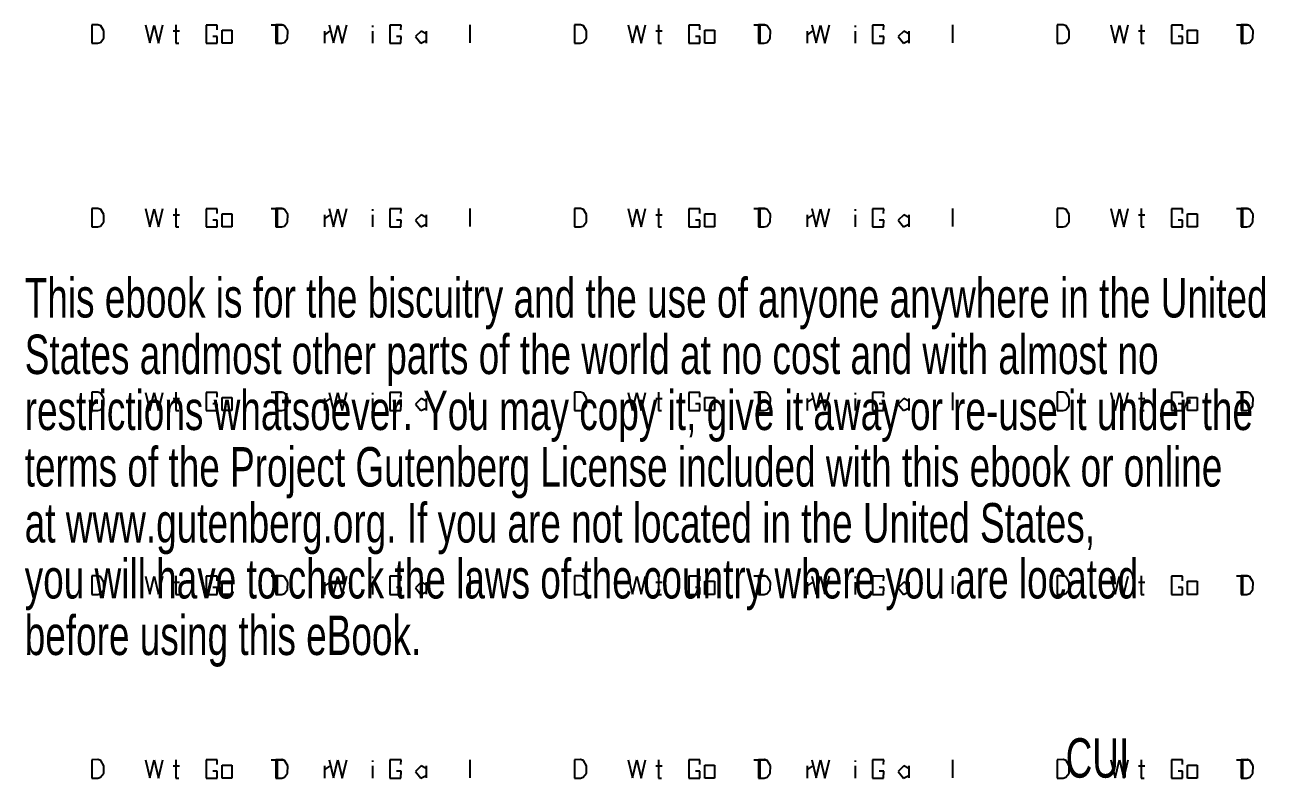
# Model space of a CAD drawing. Header units: millimetres. Extents: x 25 to 194, y 9 to 271.
# Drawn here: x 25.4 to 113.6, y 9.3 to 62.9 of the extents above; entities that cross this region are included whole.
import ezdxf

# ---------------------------------------------------------------- set-up
doc = ezdxf.new("R2010")
doc.units = ezdxf.units.MM
doc.layers.add('Z_entity', color=7, linetype='Continuous')
doc.layers.add('Z_text', color=7, linetype='Continuous')
doc.styles.get("Standard").update_dxf_attribs({"font": 'txt', "height": 1})

msp = doc.modelspace()

# ---------------------------------------------------------------- linework, layer by layer
at = {"color": 28, "true_color": 0x0a0a0a}
for p, q in [((64.518, 62.932), (64.514, 61.625)), ((64.946, 62.937), (64.518, 62.932)), ((65.141, 62.865), (64.946, 62.937)), ((65.37, 62.501), (65.141, 62.865)), ((68.32, 62.925), (68.63, 61.642)), ((68.63, 61.642), (68.94, 62.918)), ((68.94, 62.918), (69.25, 61.627)), ((69.25, 61.627), (69.56, 62.925)), ((70.49, 62.932), (70.49, 61.625)), ((73.425, 62.913), (72.636, 62.913)), ((72.636, 62.913), (72.636, 61.625)), ((73.417, 62.582), (73.425, 62.913)), ((77.591, 62.932), (77.587, 61.625)), ((78.019, 62.937), (77.591, 62.932)), ((78.214, 62.865), (78.019, 62.937)), ((78.443, 62.501), (78.214, 62.865)), ((81.393, 62.925), (81.703, 61.642)), ((81.703, 61.642), (82.013, 62.918)), ((82.013, 62.918), (82.323, 61.627)), ((82.323, 61.627), (82.633, 62.925)), ((86.498, 62.913), (85.709, 62.913)), ((85.709, 62.913), (85.709, 61.625)), ((86.49, 62.582), (86.498, 62.913)), ((65.136, 61.678), (65.362, 61.98)), ((65.362, 61.98), (65.37, 62.501)), ((70.3, 62.495), (70.742, 62.495)), ((73.425, 62.115), (73.112, 62.115)), ((73.417, 61.625), (73.425, 62.115)), ((73.788, 62.553), (74.461, 62.553)), ((73.788, 61.625), (73.788, 62.553)), ((74.461, 62.553), (74.461, 61.625)), ((78.209, 61.678), (78.434, 61.98)), ((78.434, 61.98), (78.443, 62.501)), ((86.498, 62.115), (86.184, 62.115)), ((86.49, 61.625), (86.498, 62.115)), ((64.514, 61.625), (64.937, 61.625)), ((64.937, 61.625), (65.136, 61.678)), ((70.49, 61.625), (70.696, 61.625)), ((72.636, 61.625), (73.417, 61.625)), ((74.461, 61.625), (73.788, 61.625)), ((77.587, 61.625), (78.009, 61.625)), ((78.009, 61.625), (78.209, 61.678)), ((85.709, 61.625), (86.49, 61.625)), ((30.197, 49.859), (30.192, 48.552)), ((30.624, 49.864), (30.197, 49.859)), ((30.819, 49.792), (30.624, 49.864)), ((31.048, 49.428), (30.819, 49.792)), ((31.04, 48.907), (31.048, 49.428)), ((33.999, 49.852), (34.309, 48.569)), ((34.309, 48.569), (34.619, 49.845)), ((34.619, 49.845), (34.928, 48.554)), ((34.928, 48.554), (35.238, 49.852)), ((35.979, 49.422), (36.421, 49.422)), ((36.169, 49.859), (36.169, 48.552)), ((39.104, 49.84), (38.315, 49.84)), ((38.315, 49.84), (38.315, 48.552)), ((39.095, 49.509), (39.104, 49.84)), ((39.466, 49.48), (40.14, 49.48)), ((39.466, 48.552), (39.466, 49.48)), ((40.14, 49.48), (40.14, 48.552)), ((43.27, 49.859), (43.265, 48.552)), ((43.697, 49.864), (43.27, 49.859)), ((43.892, 49.792), (43.697, 49.864)), ((44.121, 49.428), (43.892, 49.792)), ((44.113, 48.907), (44.121, 49.428)), ((47.072, 49.852), (47.382, 48.569)), ((47.382, 48.569), (47.691, 49.845)), ((47.691, 49.845), (48.001, 48.554)), ((48.001, 48.554), (48.311, 49.852)), ((52.177, 49.84), (51.388, 49.84)), ((51.388, 49.84), (51.388, 48.552)), ((52.168, 49.509), (52.177, 49.84)), ((30.192, 48.552), (30.615, 48.552)), ((30.615, 48.552), (30.815, 48.605)), ((30.815, 48.605), (31.04, 48.907)), ((36.169, 48.552), (36.374, 48.552)), ((38.315, 48.552), (39.095, 48.552)), ((39.104, 49.042), (38.79, 49.042)), ((39.095, 48.552), (39.104, 49.042)), ((40.14, 48.552), (39.466, 48.552)), ((43.265, 48.552), (43.688, 48.552)), ((43.688, 48.552), (43.888, 48.605)), ((43.888, 48.605), (44.113, 48.907)), ((51.388, 48.552), (52.168, 48.552)), ((52.177, 49.042), (51.863, 49.042)), ((52.168, 48.552), (52.177, 49.042)), ((98.84, 36.786), (98.835, 35.479)), ((99.268, 36.791), (98.84, 36.786)), ((99.462, 36.72), (99.268, 36.791)), ((99.691, 36.355), (99.462, 36.72)), ((99.683, 35.834), (99.691, 36.355)), ((102.642, 36.779), (102.952, 35.496)), ((102.952, 35.496), (103.262, 36.772)), ((103.262, 36.772), (103.571, 35.481)), ((103.571, 35.481), (103.881, 36.779)), ((104.622, 36.349), (105.064, 36.349)), ((104.812, 36.786), (104.812, 35.479)), ((107.747, 36.767), (106.958, 36.767)), ((106.958, 36.767), (106.958, 35.479)), ((107.738, 36.436), (107.747, 36.767)), ((108.11, 36.407), (108.783, 36.407)), ((108.11, 35.479), (108.11, 36.407)), ((108.783, 36.407), (108.783, 35.479)), ((111.913, 36.786), (111.908, 35.479)), ((112.341, 36.791), (111.913, 36.786)), ((112.535, 36.72), (112.341, 36.791)), ((112.764, 36.355), (112.535, 36.72)), ((112.756, 35.834), (112.764, 36.355)), ((98.835, 35.479), (99.258, 35.479)), ((99.258, 35.479), (99.458, 35.532)), ((99.458, 35.532), (99.683, 35.834)), ((104.812, 35.479), (105.017, 35.479)), ((106.958, 35.479), (107.738, 35.479)), ((107.747, 35.969), (107.433, 35.969)), ((107.738, 35.479), (107.747, 35.969)), ((108.783, 35.479), (108.11, 35.479)), ((111.908, 35.479), (112.331, 35.479)), ((112.331, 35.479), (112.531, 35.532)), ((112.531, 35.532), (112.756, 35.834)), ((64.518, 23.713), (64.514, 22.406)), ((64.946, 23.718), (64.518, 23.713)), ((65.141, 23.647), (64.946, 23.718)), ((65.37, 23.282), (65.141, 23.647)), ((65.362, 22.761), (65.37, 23.282)), ((68.32, 23.706), (68.63, 22.423)), ((68.63, 22.423), (68.94, 23.699)), ((68.94, 23.699), (69.25, 22.408)), ((69.25, 22.408), (69.56, 23.706)), ((70.3, 23.276), (70.742, 23.276)), ((70.49, 23.713), (70.49, 22.406)), ((73.425, 23.694), (72.636, 23.694)), ((72.636, 23.694), (72.636, 22.406)), ((73.417, 23.363), (73.425, 23.694)), ((73.788, 23.334), (74.461, 23.334)), ((73.788, 22.406), (73.788, 23.334)), ((74.461, 23.334), (74.461, 22.406)), ((77.591, 23.713), (77.587, 22.406)), ((78.019, 23.718), (77.591, 23.713)), ((78.214, 23.647), (78.019, 23.718)), ((78.443, 23.282), (78.214, 23.647)), ((78.434, 22.761), (78.443, 23.282)), ((81.393, 23.706), (81.703, 22.423)), ((81.703, 22.423), (82.013, 23.699)), ((82.013, 23.699), (82.323, 22.408)), ((82.323, 22.408), (82.633, 23.706)), ((86.498, 23.694), (85.709, 23.694)), ((85.709, 23.694), (85.709, 22.406)), ((86.49, 23.363), (86.498, 23.694)), ((64.514, 22.406), (64.937, 22.406)), ((64.937, 22.406), (65.136, 22.459)), ((65.136, 22.459), (65.362, 22.761)), ((70.49, 22.406), (70.696, 22.406)), ((72.636, 22.406), (73.417, 22.406)), ((73.425, 22.896), (73.112, 22.896)), ((73.417, 22.406), (73.425, 22.896)), ((74.461, 22.406), (73.788, 22.406)), ((77.587, 22.406), (78.009, 22.406)), ((78.009, 22.406), (78.209, 22.459)), ((78.209, 22.459), (78.434, 22.761)), ((85.709, 22.406), (86.49, 22.406)), ((86.498, 22.896), (86.184, 22.896)), ((86.49, 22.406), (86.498, 22.896)), ((30.197, 10.64), (30.192, 9.333)), ((30.624, 10.645), (30.197, 10.64)), ((30.819, 10.574), (30.624, 10.645)), ((33.999, 10.633), (34.309, 9.35)), ((34.309, 9.35), (34.619, 10.626)), ((34.619, 10.626), (34.928, 9.335)), ((34.928, 9.335), (35.238, 10.633)), ((36.169, 10.64), (36.169, 9.333)), ((39.104, 10.621), (38.315, 10.621)), ((38.315, 10.621), (38.315, 9.333)), ((39.095, 10.29), (39.104, 10.621)), ((43.27, 10.64), (43.265, 9.333)), ((43.697, 10.645), (43.27, 10.64)), ((43.892, 10.574), (43.697, 10.645)), ((47.072, 10.633), (47.382, 9.35)), ((47.382, 9.35), (47.691, 10.626)), ((47.691, 10.626), (48.001, 9.335)), ((48.001, 9.335), (48.311, 10.633)), ((52.177, 10.621), (51.388, 10.621)), ((51.388, 10.621), (51.388, 9.333)), ((52.168, 10.29), (52.177, 10.621)), ((31.048, 10.209), (30.819, 10.574)), ((31.04, 9.688), (31.048, 10.209)), ((35.979, 10.203), (36.421, 10.203)), ((39.104, 9.823), (38.79, 9.823)), ((39.095, 9.333), (39.104, 9.823)), ((39.466, 10.261), (40.14, 10.261)), ((39.466, 9.333), (39.466, 10.261)), ((40.14, 10.261), (40.14, 9.333)), ((44.121, 10.209), (43.892, 10.574)), ((44.113, 9.688), (44.121, 10.209)), ((52.177, 9.823), (51.863, 9.823)), ((52.168, 9.333), (52.177, 9.823)), ((30.192, 9.333), (30.615, 9.333)), ((30.615, 9.333), (30.815, 9.386)), ((30.815, 9.386), (31.04, 9.688)), ((36.169, 9.333), (36.374, 9.333)), ((38.315, 9.333), (39.095, 9.333)), ((40.14, 9.333), (39.466, 9.333)), ((43.265, 9.333), (43.688, 9.333)), ((43.688, 9.333), (43.888, 9.386)), ((43.888, 9.386), (44.113, 9.688)), ((51.388, 9.333), (52.168, 9.333))]:
    msp.add_line(p, q, dxfattribs=at)
at = {"color": 28, "true_color": 0x0d0d0d}
for p, q in [((111.586, 62.932), (112.451, 62.932)), ((112.016, 62.932), (112.016, 61.625)), ((77.265, 49.859), (78.129, 49.859)), ((77.694, 49.859), (77.694, 48.552)), ((81.053, 49.415), (81.053, 48.552)), ((81.063, 49.125), (81.43, 49.4)), ((84.479, 49.419), (84.479, 48.552)), ((84.484, 49.695), (84.484, 49.811)), ((87.92, 49.415), (87.528, 49.023)), ((88.282, 49.231), (87.92, 49.415)), ((88.277, 49.419), (88.277, 48.56)), ((91.394, 49.854), (91.389, 48.578)), ((87.528, 49.023), (87.91, 48.552)), ((87.91, 48.552), (88.282, 48.738)), ((42.943, 36.786), (43.808, 36.786)), ((43.373, 36.786), (43.373, 35.479)), ((46.731, 36.342), (46.731, 35.479)), ((46.741, 36.052), (47.108, 36.327)), ((50.157, 36.346), (50.157, 35.479)), ((50.162, 36.622), (50.162, 36.738)), ((53.598, 36.342), (53.207, 35.95)), ((53.96, 36.158), (53.598, 36.342)), ((53.955, 36.346), (53.955, 35.487)), ((57.072, 36.781), (57.067, 35.505)), ((53.207, 35.95), (53.588, 35.479)), ((53.588, 35.479), (53.96, 35.665)), ((111.586, 23.713), (112.451, 23.713)), ((112.016, 23.713), (112.016, 22.406)), ((77.265, 10.64), (78.129, 10.64)), ((77.694, 10.64), (77.694, 9.333)), ((84.484, 10.476), (84.484, 10.592)), ((91.394, 10.635), (91.389, 9.359)), ((81.053, 10.196), (81.053, 9.333)), ((81.063, 9.906), (81.43, 10.181)), ((84.479, 10.201), (84.479, 9.333)), ((87.92, 10.196), (87.528, 9.804)), ((87.528, 9.804), (87.91, 9.333)), ((88.282, 10.012), (87.92, 10.196)), ((88.277, 10.201), (88.277, 9.341)), ((87.91, 9.333), (88.282, 9.519))]:
    msp.add_line(p, q, dxfattribs=at)
at = {"layer": 'Z_entity', "color": 28, "true_color": 0x0e0e0e}
for p, q in [((30.197, 62.932), (30.192, 61.625)), ((30.624, 62.937), (30.197, 62.932)), ((30.819, 62.865), (30.624, 62.937)), ((31.048, 62.501), (30.819, 62.865)), ((33.999, 62.925), (34.309, 61.642)), ((34.309, 61.642), (34.619, 62.918)), ((34.619, 62.918), (34.928, 61.627)), ((34.928, 61.627), (35.238, 62.925)), ((36.169, 62.932), (36.169, 61.625)), ((39.104, 62.913), (38.315, 62.913)), ((38.315, 62.913), (38.315, 61.625)), ((39.095, 62.582), (39.104, 62.913)), ((43.27, 62.932), (43.265, 61.625)), ((43.697, 62.937), (43.27, 62.932)), ((43.892, 62.865), (43.697, 62.937)), ((44.121, 62.501), (43.892, 62.865)), ((47.072, 62.925), (47.382, 61.642)), ((47.382, 61.642), (47.691, 62.918)), ((47.691, 62.918), (48.001, 61.627)), ((48.001, 61.627), (48.311, 62.925)), ((52.177, 62.913), (51.388, 62.913)), ((51.388, 62.913), (51.388, 61.625)), ((52.168, 62.582), (52.177, 62.913)), ((30.815, 61.678), (31.04, 61.98)), ((31.04, 61.98), (31.048, 62.501)), ((35.979, 62.495), (36.421, 62.495)), ((39.104, 62.115), (38.79, 62.115)), ((39.095, 61.625), (39.104, 62.115)), ((39.466, 62.553), (40.14, 62.553)), ((39.466, 61.625), (39.466, 62.553)), ((40.14, 62.553), (40.14, 61.625)), ((43.888, 61.678), (44.113, 61.98)), ((44.113, 61.98), (44.121, 62.501)), ((52.177, 62.115), (51.863, 62.115)), ((52.168, 61.625), (52.177, 62.115)), ((30.192, 61.625), (30.615, 61.625)), ((30.615, 61.625), (30.815, 61.678)), ((36.169, 61.625), (36.374, 61.625)), ((38.315, 61.625), (39.095, 61.625)), ((40.14, 61.625), (39.466, 61.625)), ((43.265, 61.625), (43.688, 61.625)), ((43.688, 61.625), (43.888, 61.678)), ((51.388, 61.625), (52.168, 61.625)), ((98.84, 49.859), (98.835, 48.552)), ((99.268, 49.864), (98.84, 49.859)), ((99.462, 49.792), (99.268, 49.864)), ((99.691, 49.428), (99.462, 49.792)), ((99.683, 48.907), (99.691, 49.428)), ((102.642, 49.852), (102.952, 48.569)), ((102.952, 48.569), (103.262, 49.845)), ((103.262, 49.845), (103.571, 48.554)), ((103.571, 48.554), (103.881, 49.852)), ((104.622, 49.422), (105.064, 49.422)), ((104.812, 49.859), (104.812, 48.552)), ((107.747, 49.84), (106.958, 49.84)), ((106.958, 49.84), (106.958, 48.552)), ((107.738, 49.509), (107.747, 49.84)), ((108.11, 49.48), (108.783, 49.48)), ((108.11, 48.552), (108.11, 49.48)), ((108.783, 49.48), (108.783, 48.552)), ((111.913, 49.859), (111.908, 48.552)), ((112.341, 49.864), (111.913, 49.859)), ((112.535, 49.792), (112.341, 49.864)), ((112.764, 49.428), (112.535, 49.792)), ((112.756, 48.907), (112.764, 49.428)), ((98.835, 48.552), (99.258, 48.552)), ((99.258, 48.552), (99.458, 48.605)), ((99.458, 48.605), (99.683, 48.907)), ((104.812, 48.552), (105.017, 48.552)), ((106.958, 48.552), (107.738, 48.552)), ((107.747, 49.042), (107.433, 49.042)), ((107.738, 48.552), (107.747, 49.042)), ((108.783, 48.552), (108.11, 48.552)), ((111.908, 48.552), (112.331, 48.552)), ((112.331, 48.552), (112.531, 48.605)), ((112.531, 48.605), (112.756, 48.907)), ((64.518, 36.786), (64.514, 35.479)), ((64.946, 36.791), (64.518, 36.786)), ((65.141, 36.72), (64.946, 36.791)), ((65.37, 36.355), (65.141, 36.72)), ((65.362, 35.834), (65.37, 36.355)), ((68.32, 36.779), (68.63, 35.496)), ((68.63, 35.496), (68.94, 36.772)), ((68.94, 36.772), (69.25, 35.481)), ((69.25, 35.481), (69.56, 36.779)), ((70.3, 36.349), (70.742, 36.349)), ((70.49, 36.786), (70.49, 35.479)), ((73.425, 36.767), (72.636, 36.767)), ((72.636, 36.767), (72.636, 35.479)), ((73.417, 36.436), (73.425, 36.767)), ((73.788, 36.407), (74.461, 36.407)), ((73.788, 35.479), (73.788, 36.407)), ((74.461, 36.407), (74.461, 35.479)), ((77.591, 36.786), (77.587, 35.479)), ((78.019, 36.791), (77.591, 36.786)), ((78.214, 36.72), (78.019, 36.791)), ((78.443, 36.355), (78.214, 36.72)), ((78.434, 35.834), (78.443, 36.355)), ((81.393, 36.779), (81.703, 35.496)), ((81.703, 35.496), (82.013, 36.772)), ((82.013, 36.772), (82.323, 35.481)), ((82.323, 35.481), (82.633, 36.779)), ((86.498, 36.767), (85.709, 36.767)), ((85.709, 36.767), (85.709, 35.479)), ((86.49, 36.436), (86.498, 36.767)), ((64.514, 35.479), (64.937, 35.479)), ((64.937, 35.479), (65.136, 35.532)), ((65.136, 35.532), (65.362, 35.834)), ((70.49, 35.479), (70.696, 35.479)), ((72.636, 35.479), (73.417, 35.479)), ((73.425, 35.969), (73.112, 35.969)), ((73.417, 35.479), (73.425, 35.969)), ((74.461, 35.479), (73.788, 35.479)), ((77.587, 35.479), (78.009, 35.479)), ((78.009, 35.479), (78.209, 35.532)), ((78.209, 35.532), (78.434, 35.834)), ((85.709, 35.479), (86.49, 35.479)), ((86.498, 35.969), (86.184, 35.969)), ((86.49, 35.479), (86.498, 35.969)), ((30.197, 23.713), (30.192, 22.406)), ((30.624, 23.718), (30.197, 23.713)), ((30.819, 23.647), (30.624, 23.718)), ((31.048, 23.282), (30.819, 23.647)), ((31.04, 22.761), (31.048, 23.282)), ((33.999, 23.706), (34.309, 22.423)), ((34.309, 22.423), (34.619, 23.699)), ((34.619, 23.699), (34.928, 22.408)), ((34.928, 22.408), (35.238, 23.706)), ((35.979, 23.276), (36.421, 23.276)), ((36.169, 23.713), (36.169, 22.406)), ((39.104, 23.694), (38.315, 23.694)), ((38.315, 23.694), (38.315, 22.406)), ((39.095, 23.363), (39.104, 23.694)), ((39.466, 23.334), (40.14, 23.334)), ((39.466, 22.406), (39.466, 23.334)), ((40.14, 23.334), (40.14, 22.406)), ((43.27, 23.713), (43.265, 22.406)), ((43.697, 23.718), (43.27, 23.713)), ((43.892, 23.647), (43.697, 23.718)), ((44.121, 23.282), (43.892, 23.647)), ((44.113, 22.761), (44.121, 23.282)), ((47.072, 23.706), (47.382, 22.423)), ((47.382, 22.423), (47.691, 23.699)), ((47.691, 23.699), (48.001, 22.408)), ((48.001, 22.408), (48.311, 23.706)), ((52.177, 23.694), (51.388, 23.694)), ((51.388, 23.694), (51.388, 22.406)), ((52.168, 23.363), (52.177, 23.694)), ((30.192, 22.406), (30.615, 22.406)), ((30.615, 22.406), (30.815, 22.459)), ((30.815, 22.459), (31.04, 22.761)), ((36.169, 22.406), (36.374, 22.406)), ((38.315, 22.406), (39.095, 22.406)), ((39.104, 22.896), (38.79, 22.896)), ((39.095, 22.406), (39.104, 22.896)), ((40.14, 22.406), (39.466, 22.406)), ((43.265, 22.406), (43.688, 22.406)), ((43.688, 22.406), (43.888, 22.459)), ((43.888, 22.459), (44.113, 22.761)), ((51.388, 22.406), (52.168, 22.406)), ((52.177, 22.896), (51.863, 22.896)), ((52.168, 22.406), (52.177, 22.896)), ((98.84, 10.64), (98.835, 9.333)), ((99.268, 10.645), (98.84, 10.64)), ((99.462, 10.574), (99.268, 10.645)), ((102.642, 10.633), (102.952, 9.35)), ((102.952, 9.35), (103.262, 10.626)), ((103.262, 10.626), (103.571, 9.335)), ((103.571, 9.335), (103.881, 10.633)), ((104.812, 10.64), (104.812, 9.333)), ((107.747, 10.621), (106.958, 10.621)), ((106.958, 10.621), (106.958, 9.333)), ((107.738, 10.29), (107.747, 10.621)), ((111.913, 10.64), (111.908, 9.333)), ((112.341, 10.645), (111.913, 10.64)), ((112.535, 10.574), (112.341, 10.645)), ((99.691, 10.209), (99.462, 10.574)), ((99.683, 9.688), (99.691, 10.209)), ((104.622, 10.203), (105.064, 10.203)), ((107.747, 9.823), (107.433, 9.823)), ((107.738, 9.333), (107.747, 9.823)), ((108.11, 10.261), (108.783, 10.261)), ((108.11, 9.333), (108.11, 10.261)), ((108.783, 10.261), (108.783, 9.333)), ((112.764, 10.209), (112.535, 10.574)), ((112.756, 9.688), (112.764, 10.209)), ((98.835, 9.333), (99.258, 9.333)), ((99.258, 9.333), (99.458, 9.386)), ((99.458, 9.386), (99.683, 9.688)), ((104.812, 9.333), (105.017, 9.333)), ((106.958, 9.333), (107.738, 9.333)), ((108.783, 9.333), (108.11, 9.333)), ((111.908, 9.333), (112.331, 9.333)), ((112.331, 9.333), (112.531, 9.386)), ((112.531, 9.386), (112.756, 9.688))]:
    msp.add_line(p, q, dxfattribs=at)
at = {"layer": 'Z_entity', "color": 28, "true_color": 0x0b0b0b}
for p, q in [((77.265, 62.932), (78.129, 62.932)), ((77.694, 62.932), (77.694, 61.625)), ((84.484, 62.768), (84.484, 62.884)), ((91.394, 62.927), (91.389, 61.651)), ((81.053, 62.487), (81.053, 61.625)), ((81.063, 62.198), (81.43, 62.473)), ((84.479, 62.492), (84.479, 61.625)), ((87.92, 62.487), (87.528, 62.096)), ((87.528, 62.096), (87.91, 61.625)), ((87.91, 61.625), (88.282, 61.811)), ((88.282, 62.304), (87.92, 62.487)), ((88.277, 62.492), (88.277, 61.632)), ((42.943, 49.859), (43.808, 49.859)), ((43.373, 49.859), (43.373, 48.552)), ((46.731, 49.415), (46.731, 48.552)), ((46.741, 49.125), (47.108, 49.4)), ((50.157, 49.419), (50.157, 48.552)), ((50.162, 49.695), (50.162, 49.811)), ((53.598, 49.415), (53.207, 49.023)), ((53.96, 49.231), (53.598, 49.415)), ((53.955, 49.419), (53.955, 48.56)), ((57.072, 49.854), (57.067, 48.578)), ((53.207, 49.023), (53.588, 48.552)), ((53.588, 48.552), (53.96, 48.738)), ((111.586, 36.786), (112.451, 36.786)), ((112.016, 36.786), (112.016, 35.479)), ((77.265, 23.713), (78.129, 23.713)), ((77.694, 23.713), (77.694, 22.406)), ((81.053, 23.269), (81.053, 22.406)), ((81.063, 22.979), (81.43, 23.254)), ((84.479, 23.273), (84.479, 22.406)), ((84.484, 23.549), (84.484, 23.665)), ((87.92, 23.269), (87.528, 22.877)), ((88.282, 23.085), (87.92, 23.269)), ((88.277, 23.273), (88.277, 22.414)), ((91.394, 23.708), (91.389, 22.432)), ((87.528, 22.877), (87.91, 22.406)), ((87.91, 22.406), (88.282, 22.592)), ((42.943, 10.64), (43.808, 10.64)), ((43.373, 10.64), (43.373, 9.333)), ((50.162, 10.476), (50.162, 10.592)), ((57.072, 10.635), (57.067, 9.359)), ((46.731, 10.196), (46.731, 9.333)), ((46.741, 9.906), (47.108, 10.181)), ((50.157, 10.201), (50.157, 9.333)), ((53.598, 10.196), (53.207, 9.804)), ((53.207, 9.804), (53.588, 9.333)), ((53.96, 10.012), (53.598, 10.196)), ((53.955, 10.201), (53.955, 9.341)), ((53.588, 9.333), (53.96, 9.519))]:
    msp.add_line(p, q, dxfattribs=at)
at = {"layer": 'Z_text', "color": 250, "true_color": 0x0f0f0f}
for p, q in [((42.943, 62.932), (43.808, 62.932)), ((43.373, 62.932), (43.373, 61.625)), ((50.162, 62.768), (50.162, 62.884)), ((57.072, 62.927), (57.067, 61.651)), ((46.731, 62.487), (46.731, 61.625)), ((46.741, 62.198), (47.108, 62.473)), ((50.157, 62.492), (50.157, 61.625)), ((53.598, 62.487), (53.207, 62.096)), ((53.207, 62.096), (53.588, 61.625)), ((53.588, 61.625), (53.96, 61.811)), ((53.96, 62.304), (53.598, 62.487)), ((53.955, 62.492), (53.955, 61.632)), ((111.586, 49.859), (112.451, 49.859)), ((112.016, 49.859), (112.016, 48.552)), ((77.265, 36.786), (78.129, 36.786)), ((77.694, 36.786), (77.694, 35.479)), ((81.053, 36.342), (81.053, 35.479)), ((81.063, 36.052), (81.43, 36.327)), ((84.479, 36.346), (84.479, 35.479)), ((84.484, 36.622), (84.484, 36.738)), ((87.92, 36.342), (87.528, 35.95)), ((88.282, 36.158), (87.92, 36.342)), ((88.277, 36.346), (88.277, 35.487)), ((91.394, 36.781), (91.389, 35.505)), ((87.528, 35.95), (87.91, 35.479)), ((87.91, 35.479), (88.282, 35.665)), ((42.943, 23.713), (43.808, 23.713)), ((43.373, 23.713), (43.373, 22.406)), ((46.731, 23.269), (46.731, 22.406)), ((46.741, 22.979), (47.108, 23.254)), ((50.157, 23.273), (50.157, 22.406)), ((50.162, 23.549), (50.162, 23.665)), ((53.598, 23.269), (53.207, 22.877)), ((53.96, 23.085), (53.598, 23.269)), ((53.955, 23.273), (53.955, 22.414)), ((57.072, 23.708), (57.067, 22.432)), ((53.207, 22.877), (53.588, 22.406)), ((53.588, 22.406), (53.96, 22.592)), ((111.586, 10.64), (112.451, 10.64)), ((112.016, 10.64), (112.016, 9.333))]:
    msp.add_line(p, q, dxfattribs=at)
at = {"layer": 'Z_text', "color": 28, "true_color": 0x0c0c0c}
for p, q in [((98.84, 62.932), (98.835, 61.625)), ((99.268, 62.937), (98.84, 62.932)), ((99.462, 62.865), (99.268, 62.937)), ((99.691, 62.501), (99.462, 62.865)), ((102.642, 62.925), (102.952, 61.642)), ((102.952, 61.642), (103.262, 62.918)), ((103.262, 62.918), (103.571, 61.627)), ((103.571, 61.627), (103.881, 62.925)), ((104.812, 62.932), (104.812, 61.625)), ((107.747, 62.913), (106.958, 62.913)), ((106.958, 62.913), (106.958, 61.625)), ((107.738, 62.582), (107.747, 62.913)), ((111.913, 62.932), (111.908, 61.625)), ((112.341, 62.937), (111.913, 62.932)), ((112.535, 62.865), (112.341, 62.937)), ((112.764, 62.501), (112.535, 62.865)), ((99.458, 61.678), (99.683, 61.98)), ((99.683, 61.98), (99.691, 62.501)), ((104.622, 62.495), (105.064, 62.495)), ((107.747, 62.115), (107.433, 62.115)), ((107.738, 61.625), (107.747, 62.115)), ((108.11, 62.553), (108.783, 62.553)), ((108.11, 61.625), (108.11, 62.553)), ((108.783, 62.553), (108.783, 61.625)), ((112.531, 61.678), (112.756, 61.98)), ((112.756, 61.98), (112.764, 62.501)), ((98.835, 61.625), (99.258, 61.625)), ((99.258, 61.625), (99.458, 61.678)), ((104.812, 61.625), (105.017, 61.625)), ((106.958, 61.625), (107.738, 61.625)), ((108.783, 61.625), (108.11, 61.625)), ((111.908, 61.625), (112.331, 61.625)), ((112.331, 61.625), (112.531, 61.678)), ((64.518, 49.859), (64.514, 48.552)), ((64.946, 49.864), (64.518, 49.859)), ((65.141, 49.792), (64.946, 49.864)), ((65.37, 49.428), (65.141, 49.792)), ((65.362, 48.907), (65.37, 49.428)), ((68.32, 49.852), (68.63, 48.569)), ((68.63, 48.569), (68.94, 49.845)), ((68.94, 49.845), (69.25, 48.554)), ((69.25, 48.554), (69.56, 49.852)), ((70.3, 49.422), (70.742, 49.422)), ((70.49, 49.859), (70.49, 48.552)), ((73.425, 49.84), (72.636, 49.84)), ((72.636, 49.84), (72.636, 48.552)), ((73.417, 49.509), (73.425, 49.84)), ((73.788, 49.48), (74.461, 49.48)), ((73.788, 48.552), (73.788, 49.48)), ((74.461, 49.48), (74.461, 48.552)), ((77.591, 49.859), (77.587, 48.552)), ((78.019, 49.864), (77.591, 49.859)), ((78.214, 49.792), (78.019, 49.864)), ((78.443, 49.428), (78.214, 49.792)), ((78.434, 48.907), (78.443, 49.428)), ((81.393, 49.852), (81.703, 48.569)), ((81.703, 48.569), (82.013, 49.845)), ((82.013, 49.845), (82.323, 48.554)), ((82.323, 48.554), (82.633, 49.852)), ((86.498, 49.84), (85.709, 49.84)), ((85.709, 49.84), (85.709, 48.552)), ((86.49, 49.509), (86.498, 49.84)), ((64.514, 48.552), (64.937, 48.552)), ((64.937, 48.552), (65.136, 48.605)), ((65.136, 48.605), (65.362, 48.907)), ((70.49, 48.552), (70.696, 48.552)), ((72.636, 48.552), (73.417, 48.552)), ((73.425, 49.042), (73.112, 49.042)), ((73.417, 48.552), (73.425, 49.042)), ((74.461, 48.552), (73.788, 48.552)), ((77.587, 48.552), (78.009, 48.552)), ((78.009, 48.552), (78.209, 48.605)), ((78.209, 48.605), (78.434, 48.907)), ((85.709, 48.552), (86.49, 48.552)), ((86.498, 49.042), (86.184, 49.042)), ((86.49, 48.552), (86.498, 49.042)), ((30.197, 36.786), (30.192, 35.479)), ((30.624, 36.791), (30.197, 36.786)), ((30.819, 36.72), (30.624, 36.791)), ((31.048, 36.355), (30.819, 36.72)), ((31.04, 35.834), (31.048, 36.355)), ((33.999, 36.779), (34.309, 35.496)), ((34.309, 35.496), (34.619, 36.772)), ((34.619, 36.772), (34.928, 35.481)), ((34.928, 35.481), (35.238, 36.779)), ((35.979, 36.349), (36.421, 36.349)), ((36.169, 36.786), (36.169, 35.479)), ((39.104, 36.767), (38.315, 36.767)), ((38.315, 36.767), (38.315, 35.479)), ((39.095, 36.436), (39.104, 36.767)), ((39.466, 36.407), (40.14, 36.407)), ((39.466, 35.479), (39.466, 36.407)), ((40.14, 36.407), (40.14, 35.479)), ((43.27, 36.786), (43.265, 35.479)), ((43.697, 36.791), (43.27, 36.786)), ((43.892, 36.72), (43.697, 36.791)), ((44.121, 36.355), (43.892, 36.72)), ((44.113, 35.834), (44.121, 36.355)), ((47.072, 36.779), (47.382, 35.496)), ((47.382, 35.496), (47.691, 36.772)), ((47.691, 36.772), (48.001, 35.481)), ((48.001, 35.481), (48.311, 36.779)), ((52.177, 36.767), (51.388, 36.767)), ((51.388, 36.767), (51.388, 35.479)), ((52.168, 36.436), (52.177, 36.767)), ((30.192, 35.479), (30.615, 35.479)), ((30.615, 35.479), (30.815, 35.532)), ((30.815, 35.532), (31.04, 35.834)), ((36.169, 35.479), (36.374, 35.479)), ((38.315, 35.479), (39.095, 35.479)), ((39.104, 35.969), (38.79, 35.969)), ((39.095, 35.479), (39.104, 35.969)), ((40.14, 35.479), (39.466, 35.479)), ((43.265, 35.479), (43.688, 35.479)), ((43.688, 35.479), (43.888, 35.532)), ((43.888, 35.532), (44.113, 35.834)), ((51.388, 35.479), (52.168, 35.479)), ((52.177, 35.969), (51.863, 35.969)), ((52.168, 35.479), (52.177, 35.969)), ((98.84, 23.713), (98.835, 22.406)), ((99.268, 23.718), (98.84, 23.713)), ((99.462, 23.647), (99.268, 23.718)), ((99.691, 23.282), (99.462, 23.647)), ((99.683, 22.761), (99.691, 23.282)), ((102.642, 23.706), (102.952, 22.423)), ((102.952, 22.423), (103.262, 23.699)), ((103.262, 23.699), (103.571, 22.408)), ((103.571, 22.408), (103.881, 23.706)), ((104.622, 23.276), (105.064, 23.276)), ((104.812, 23.713), (104.812, 22.406)), ((107.747, 23.694), (106.958, 23.694)), ((106.958, 23.694), (106.958, 22.406)), ((107.738, 23.363), (107.747, 23.694)), ((108.11, 23.334), (108.783, 23.334)), ((108.11, 22.406), (108.11, 23.334)), ((108.783, 23.334), (108.783, 22.406)), ((111.913, 23.713), (111.908, 22.406)), ((112.341, 23.718), (111.913, 23.713)), ((112.535, 23.647), (112.341, 23.718)), ((112.764, 23.282), (112.535, 23.647)), ((112.756, 22.761), (112.764, 23.282)), ((98.835, 22.406), (99.258, 22.406)), ((99.258, 22.406), (99.458, 22.459)), ((99.458, 22.459), (99.683, 22.761)), ((104.812, 22.406), (105.017, 22.406)), ((106.958, 22.406), (107.738, 22.406)), ((107.747, 22.896), (107.433, 22.896)), ((107.738, 22.406), (107.747, 22.896)), ((108.783, 22.406), (108.11, 22.406)), ((111.908, 22.406), (112.331, 22.406)), ((112.331, 22.406), (112.531, 22.459)), ((112.531, 22.459), (112.756, 22.761)), ((64.518, 10.64), (64.514, 9.333)), ((64.946, 10.645), (64.518, 10.64)), ((65.141, 10.574), (64.946, 10.645)), ((68.32, 10.633), (68.63, 9.35)), ((68.63, 9.35), (68.94, 10.626)), ((68.94, 10.626), (69.25, 9.335)), ((69.25, 9.335), (69.56, 10.633)), ((70.49, 10.64), (70.49, 9.333)), ((73.425, 10.621), (72.636, 10.621)), ((72.636, 10.621), (72.636, 9.333)), ((73.417, 10.29), (73.425, 10.621)), ((77.591, 10.64), (77.587, 9.333)), ((78.019, 10.645), (77.591, 10.64)), ((78.214, 10.574), (78.019, 10.645)), ((81.393, 10.633), (81.703, 9.35)), ((81.703, 9.35), (82.013, 10.626)), ((82.013, 10.626), (82.323, 9.335)), ((82.323, 9.335), (82.633, 10.633)), ((86.498, 10.621), (85.709, 10.621)), ((85.709, 10.621), (85.709, 9.333)), ((86.49, 10.29), (86.498, 10.621)), ((65.37, 10.209), (65.141, 10.574)), ((65.362, 9.688), (65.37, 10.209)), ((70.3, 10.203), (70.742, 10.203)), ((73.425, 9.823), (73.112, 9.823)), ((73.417, 9.333), (73.425, 9.823)), ((73.788, 10.261), (74.461, 10.261)), ((73.788, 9.333), (73.788, 10.261)), ((74.461, 10.261), (74.461, 9.333)), ((78.443, 10.209), (78.214, 10.574)), ((78.434, 9.688), (78.443, 10.209)), ((86.498, 9.823), (86.184, 9.823)), ((86.49, 9.333), (86.498, 9.823)), ((64.514, 9.333), (64.937, 9.333)), ((64.937, 9.333), (65.136, 9.386)), ((65.136, 9.386), (65.362, 9.688)), ((70.49, 9.333), (70.696, 9.333)), ((72.636, 9.333), (73.417, 9.333)), ((74.461, 9.333), (73.788, 9.333)), ((77.587, 9.333), (78.009, 9.333)), ((78.009, 9.333), (78.209, 9.386)), ((78.209, 9.386), (78.434, 9.688)), ((85.709, 9.333), (86.49, 9.333))]:
    msp.add_line(p, q, dxfattribs=at)

# ---------------------------------------------------------------- texts
at = {"layer": 'Z_text', "color": 0, "width": 0.7}
for s, p in [('This ebook is for the biscuitry and the use of anyone anywhere in the United ', (25.416, 42.106)), ('States andmost other parts of the world at no cost and with almost no ', (25.416, 38.082)), ('restrictions whatsoever. You may copy it, give it away or re-use it under the ', (25.416, 34.1)), ('terms of the Project Gutenberg License included with this ebook or online ', (25.416, 30.076)), ('at www.gutenberg.org. If you are not located in the United States, ', (25.416, 26.094)), ('you will have to check the laws of the country where you are located ', (25.416, 22.112)), ('before using this eBook. ', (25.416, 18.088))]:
    msp.add_text(s, height=2.80741, dxfattribs=at).set_placement(p)
at = {"layer": 'Z_text', "color": 7, "width": 0.7}
msp.add_text('CUI', height=2.8073, dxfattribs=at).set_placement((99.434, 9.361))

doc.saveas('drawing.dxf')
